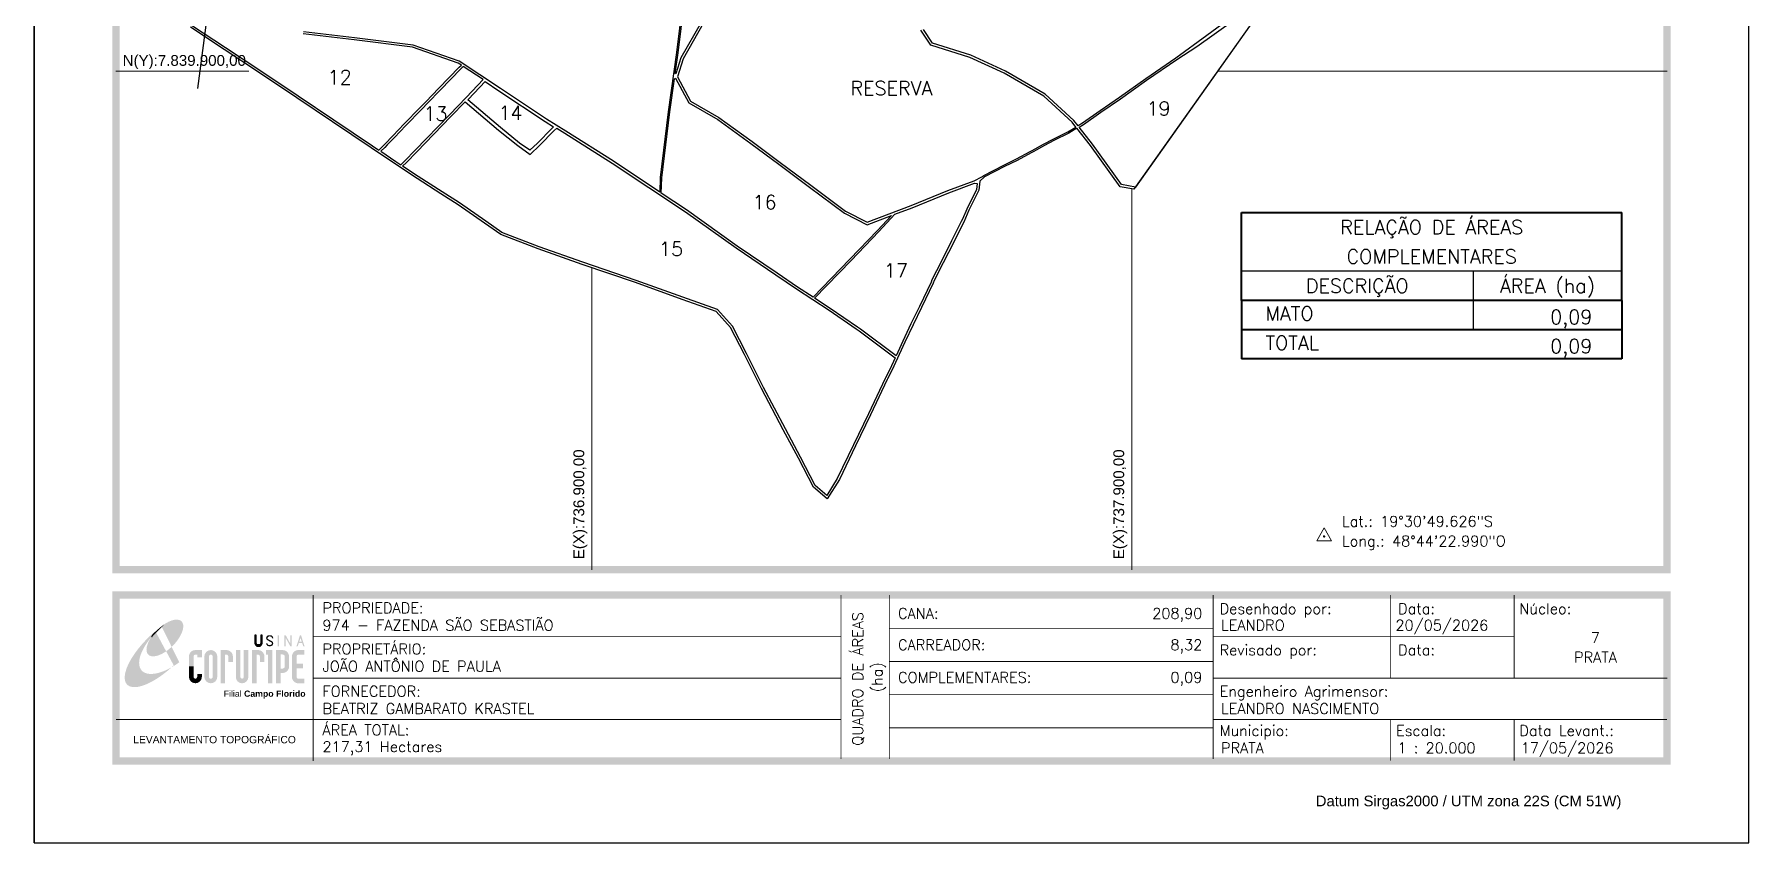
# Model space of a CAD drawing. Header units: millimetres. Extents: x 735867 to 739043, y 7838471 to 7842962.
# Drawn here: x 735867 to 739043, y 7838471 to 7839968 of the extents above; entities that cross this region are included whole.
import ezdxf
from ezdxf.enums import TextEntityAlignment as Align

# ---------------------------------------------------------------- set-up
doc = ezdxf.new("R2010")
doc.units = ezdxf.units.MM
doc.linetypes.add('LIN0', pattern=[0])
doc.layers.add('0114000974', color=1, linetype='Continuous', lineweight=25)
doc.layers.add('MALHA', color=8, linetype='Continuous', lineweight=9)
for name, color, linetype in [('0114000974010', 5, 'Continuous'), ('0114000974011', 5, 'Continuous'), ('0114000974012', 5, 'Continuous'), ('0114000974013', 5, 'Continuous'), ('0114000974014', 5, 'Continuous'), ('0114000974015', 5, 'Continuous'), ('0114000974016', 5, 'Continuous'), ('0114000974017', 5, 'Continuous'), ('0114000974018', 5, 'Continuous'), ('0114000974019', 5, 'Continuous'), ('MARGEM', 5, 'Continuous'), ('QUADRO_DE_AREAS_COMPLEMENTARES', 7, 'Continuous'), ('REDE_DE_LUZ', 6, 'Continuous'), ('TEXTO', 7, 'Continuous')]:
    doc.layers.add(name, color=color, linetype=linetype)
doc.styles.add('ARIAL', font='arial.ttf')
doc.styles.add('marcelo', font='arial.ttf')
doc.styles.add('Simplex', font='simplex.shx')
doc.styles.get("Standard").update_dxf_attribs({"font": 'arial.ttf'})

# ---------------------------------------------------------------- blocks, each defined once
blk = doc.blocks.new('A$C78F83FB3')
at = {"layer": 'MARGEM'}
h = blk.add_hatch(color=20, dxfattribs=at)
edge = h.paths.add_edge_path()
edge.add_ellipse((19.49, 23.77), major_axis=(-6.68, -6.67), ratio=0.469426, start_angle=292.73277, end_angle=601.25787)
edge.add_ellipse((22.83, 22.05), major_axis=(12.64, 11.29), ratio=0.457614, start_angle=79.90686, end_angle=107.91393)
edge = h.paths.add_edge_path()
edge.add_ellipse((18.28, 18.7), major_axis=(13.95, 13.59), ratio=0.386848, start_angle=63.96117, end_angle=264.59932)
edge.add_ellipse((22.83, 22.05), major_axis=(12.64, 11.29), ratio=0.457614, start_angle=107.91393, end_angle=245.11815, ccw=False)
edge.add_ellipse((19.49, 23.77), major_axis=(-6.68, -6.67), ratio=0.469426, start_angle=241.25787, end_angle=292.73277, ccw=False)
for color, points in [(20, [(15.46, 26.12), (14.17, 24.81), (14.06, 24.24), (14.39, 23.97), (14.67, 24.54), (19.47, 29.32), (18.48, 28.66), (17.31, 27.78)]), (7, [(58.42, 24.9), (57.9, 24.9), (57.9, 21.73, -0.414214), (57.15, 20.98), (56.84, 20.98, -0.414214), (56.09, 21.73), (56.09, 24.9), (55.57, 24.9), (55.57, 21.73, 0.414214), (56.84, 20.46), (57.15, 20.46, 0.414214), (58.42, 21.73)]), (7, [(61.7, 24.9), (61.23, 24.9, 0.396318), (60.04, 23.78), (60.04, 23.72, 0.151912), (60.39, 22.97), (60.46, 22.92), (62.18, 22), (62.85, 21.83, 0.12407), (62.51, 22.42), (60.75, 23.36, -0.13192), (60.56, 23.77, -0.385578), (61.23, 24.37), (61.7, 24.37, -0.414214), (62.37, 23.7), (62.89, 23.7, 0.414214)]), (7, [(62.37, 23.7), (62.89, 23.7, 0.414214), (61.7, 24.9), (61.23, 24.9, 0.396318), (60.04, 23.78), (60.04, 23.72, 0.151912), (60.39, 22.97), (60.46, 22.92), (62.18, 22), (62.18, 22, -0.131921), (62.37, 21.59, -0.385578), (61.7, 20.98), (61.23, 20.98, -0.414214), (60.56, 21.65), (60.04, 21.65, 0.414214), (61.23, 20.46), (61.7, 20.46, 0.402546), (62.89, 21.61, 0.165292), (62.51, 22.42), (60.75, 23.36, -0.13192), (60.56, 23.77, -0.385578), (61.23, 24.37), (61.7, 24.37, -0.414214)]), (7, [(30.97, 12.46), (29.13, 12.46), (29.13, 8.21, 1), (34.29, 8.21), (34.29, 9.41), (32.45, 9.41), (32.45, 8.21, -1), (30.97, 8.21)])]:
    blk.add_hatch(color=color, dxfattribs=at).paths.add_polyline_path(points)
h = blk.add_hatch(color=7, dxfattribs=at)
h.paths.add_polyline_path([(65.24, 24.9), (64.72, 24.9), (64.72, 20.46), (65.24, 20.46)])
h.paths.add_polyline_path([(67.38, 20.46), (67.9, 20.46), (67.9, 23.74), (69.74, 20.46), (70.23, 20.46), (70.23, 24.9), (69.71, 24.9), (69.71, 21.58), (67.85, 24.9), (67.38, 24.9)])
h.paths.add_polyline_path([(72.17, 20.46), (72.72, 20.46), (73.14, 21.73), (74.49, 21.73), (74.9, 20.46), (75.45, 20.46), (74, 24.9), (73.62, 24.9)])
h.paths.add_polyline_path([(73.81, 23.8), (74.32, 22.25), (73.31, 22.25)], flags=16)
h = blk.add_hatch(color=7, dxfattribs=at)
h.paths.add_polyline_path([(31.71, 18.93, 0.414214), (29.13, 16.35), (29.13, 12.46), (30.97, 12.46), (30.97, 16.35, -0.414214), (31.71, 17.09), (32.45, 17.09), (32.45, 16.02), (34.29, 16.02), (34.29, 18.93)])
h.paths.add_polyline_path([(44.15, 17.09, -0.414214), (44.89, 16.35), (44.89, 14.1), (46.72, 14.1), (46.72, 16.17, 0.433937), (44.15, 18.93), (41.77, 18.93), (41.77, 12.46), (43.61, 12.46), (43.61, 17.09)])
h.paths.add_polyline_path([(43.61, 12.46), (41.77, 12.46), (41.77, 5.62), (43.61, 5.62)])
h.paths.add_polyline_path([(47.92, 12.46), (49.75, 12.46), (49.75, 18.93), (47.92, 18.93)])
h.paths.add_polyline_path([(52.91, 18.93), (51.08, 18.93), (51.08, 12.46), (52.91, 12.46)])
h.paths.add_polyline_path([(51.08, 8.12, -1), (49.75, 8.12), (49.75, 12.46), (47.92, 12.46), (47.92, 8.12, 1), (52.91, 8.12), (52.91, 12.46), (51.08, 12.46)])
h.paths.add_polyline_path([(54.41, 12.46), (56.25, 12.46), (56.25, 17.09), (56.79, 17.09, -0.414214), (57.53, 16.35), (57.53, 14.1), (59.36, 14.1), (59.36, 16.17, 0.433937), (56.79, 18.93), (54.41, 18.93)])
h.paths.add_polyline_path([(56.25, 12.46), (54.41, 12.46), (54.41, 5.62), (56.25, 5.62)])
h.paths.add_polyline_path([(60.73, 12.46), (62.58, 12.46), (62.58, 18.93), (60.02, 18.93), (60.02, 17.08), (60.73, 17.08)])
h.paths.add_polyline_path([(62.58, 12.46), (60.73, 12.46), (60.73, 5.62), (62.58, 5.62)])
h.paths.add_polyline_path([(64.06, 12.46), (65.82, 12.46), (65.82, 17.17), (66.66, 17.17, -0.450417), (67.48, 16.25), (67.48, 12.46), (69.24, 12.46, 0.002307), (69.24, 12.48, 0.005282), (69.23, 12.54, -0.000938), (69.23, 12.53), (69.23, 16.17, 0.433937), (66.66, 18.93), (64.06, 18.93)])
h.paths.add_polyline_path([(64.06, 5.62), (65.82, 5.62), (65.82, 9.77), (66.66, 9.77, 0.426056), (69.24, 12.46), (67.48, 12.46), (67.48, 12.45, -0.450417), (66.66, 11.53), (65.82, 11.53), (65.82, 12.46), (64.06, 12.46)])
h.paths.add_polyline_path([(70.37, 12.46), (74.87, 12.46), (74.87, 13.44), (72.21, 13.44), (72.21, 16.35, -0.414214), (72.95, 17.09), (75.38, 17.09), (75.38, 18.93), (72.95, 18.93, 0.414214), (70.37, 16.35)])
h.paths.add_polyline_path([(72.21, 11.62), (74.87, 11.62), (74.87, 12.46), (70.37, 12.46), (70.37, 8.21, 0.414214), (72.95, 5.62), (75.38, 5.62), (75.38, 7.47), (72.95, 7.47, -0.414214), (72.21, 8.21)])
h = blk.add_hatch(color=7, dxfattribs=at)
h.paths.add_polyline_path([(35.29, 16.35), (35.29, 8.21, 1), (40.46, 8.21, 0.016978), (40.45, 8.38), (40.45, 16.17, 0.433937), (37.88, 18.93), (37.87, 18.93, 0.41391)])
h.paths.add_polyline_path([(38.62, 16.35), (38.62, 8.21, -1), (37.13, 8.21), (37.13, 16.35, -1)], flags=16)
at = {"layer": 'MARGEM', "color": 7}
blk.add_lwpolyline([(58.42, 24.9), (57.9, 24.9), (57.9, 21.73, -0.414214), (57.15, 20.98), (56.84, 20.98, -0.414214), (56.09, 21.73), (56.09, 24.9), (55.57, 24.9), (55.57, 21.73, 0.414214), (56.84, 20.46), (57.15, 20.46, 0.414214), (58.42, 21.73), (58.42, 24.9)], format="xyb", close=True, dxfattribs=at)
at = {"layer": 'MARGEM', "color": 252, "insert": (43.05, 2.72), "char_height": 2.5, "attachment_point": 1, "style": 'ARIAL'}
blk.add_mtext_dynamic_manual_height_columns('Filial {\\fArial|b1|i0|c0|p34;Campo Florido}', width=33.0271, gutter_width=2.46, heights=[2.95], dxfattribs=at)

msp = doc.modelspace()

# ---------------------------------------------------------------- linework, layer by layer
at = {"layer": '0114000974'}
for points in [[(738175.5, 7840065.1), (737904, 7839681.4), (737878.2, 7839685.9), (737823.5, 7839762.4), (737798.4, 7839794.3), (737783.1, 7839785.1), (737755.5, 7839771.5), (737738.1, 7839762.6), (737717.2, 7839750.8), (737713.4, 7839748.7), (737687.5, 7839734.8), (737664.2, 7839723.4), (737627.3, 7839704.3), (737618.4, 7839696.1), (737616.8, 7839679.9), (737598.2, 7839642.5), (737589, 7839620.5), (737588.5, 7839620.7), (737588, 7839619.7), (737570.1, 7839583.6), (737550.9, 7839545), (737534, 7839512.1), (737532.4, 7839507.4), (737510.7, 7839462.1), (737494.9, 7839430.5), (737479.9, 7839398.2), (737455.8, 7839345.9), (737447.7, 7839330.3), (737447, 7839328.9), (737416.2, 7839263.6), (737388.3, 7839206.3), (737358.5, 7839143.6), (737336, 7839107.7), (737310.3, 7839129.6), (737282.5, 7839183.1), (737254.5, 7839235.6), (737214.2, 7839312.5), (737182.5, 7839375.4), (737156.9, 7839425.2), (737130, 7839455.1), (737067, 7839477.3), (736980.8, 7839508.4), (736882.1, 7839542.2), (736800.8, 7839570.9), (736731.4, 7839597.7), (736701, 7839618.4), (736652.4, 7839652.4), (736620.3, 7839673.2), (736576.2, 7839701.5), (736534.2, 7839729.1), (736491.2, 7839758.4), (736419.8, 7839806.1), (736353.6, 7839850.5), (736282.7, 7839898.1), (736219.2, 7839940.3), (736156.5, 7839981.8)], [(737106.3, 7839988.4), (737069.1, 7839923), (737058.7, 7839889.5), (737082.9, 7839844.8), (737135.4, 7839814.2), (737197.1, 7839769.7), (737248.8, 7839731.2), (737305.8, 7839689), (737370, 7839640.8), (737410.1, 7839620.3), (737491.4, 7839651.3), (737559.5, 7839678.8), (737608.3, 7839697.3), (737622.3, 7839704.7), (737625.8, 7839706.9), (737662.8, 7839726.1), (737686.2, 7839737.5), (737712, 7839751.3), (737715.7, 7839753.4), (737736.7, 7839765.2), (737754.2, 7839774.2), (737781.7, 7839787.8), (737796.6, 7839796.7), (737789.6, 7839805.5), (737737.2, 7839854), (737663.7, 7839896.3), (737600, 7839925.7), (737527.9, 7839948.4), (737509.5, 7839976)]]:
    msp.add_lwpolyline(points, dxfattribs=at)
at = {"layer": '0114000974010'}
msp.add_lwpolyline([(737102.5, 7839990.5), (737065, 7839924.8), (737055.8, 7839895.2), (737054.4, 7839895.6), (737059.7, 7839934.1), (737076, 7840065)], dxfattribs=at)
at = {"layer": '0114000974011'}
msp.add_lwpolyline([(737073, 7840065.3), (737056.7, 7839934.5), (737041.6, 7839825.1), (737026.7, 7839703.1), (737025.6, 7839676.2), (736940, 7839733.2), (736851.8, 7839788.8), (736816.1, 7839811.3), (736730.6, 7839867.8), (736654.2, 7839918.8), (736568.9, 7839948.3), (736460.4, 7839961.9), (736365.9, 7839973.2)], dxfattribs=at)
at = {"layer": '0114000974012'}
msp.add_lwpolyline([(736158.8, 7839985.5), (736221.6, 7839944), (736285.1, 7839901.8), (736356.1, 7839854.2), (736422.3, 7839809.7), (736493.7, 7839762.1), (736505.5, 7839754), (736513.5, 7839761.8), (736518, 7839766.4), (736530.1, 7839779.1), (736543.1, 7839792.4), (736551.2, 7839801.1), (736582.8, 7839833.4), (736592.6, 7839843.6), (736616.8, 7839868.4), (736654.5, 7839907.4), (736658.4, 7839911.2), (736652.5, 7839915.2), (736568, 7839944.4), (736459.9, 7839958), (736365.4, 7839969.2)], dxfattribs=at)
at = {"layer": '0114000974013'}
msp.add_lwpolyline([(736661.8, 7839909), (736657.3, 7839904.6), (736619.7, 7839865.6), (736595.5, 7839840.8), (736585.6, 7839830.6), (736554.1, 7839798.3), (736546, 7839789.6), (736533, 7839776.3), (736520.9, 7839763.6), (736516.3, 7839758.9), (736508.9, 7839751.7), (736536.7, 7839732.8), (736545.9, 7839726.7), (736553.6, 7839733.9), (736572.8, 7839753.5), (736636.1, 7839819.2), (736668, 7839851.8), (736698.6, 7839884.4)], close=True, dxfattribs=at)
at = {"layer": '0114000974014'}
msp.add_lwpolyline([(736702.1, 7839880.9), (736727.9, 7839863.7), (736813.4, 7839807.1), (736829, 7839797.2), (736825.6, 7839794.2), (736799.5, 7839767), (736785.1, 7839753.7), (736766.2, 7839767), (736730.9, 7839795.7), (736670.4, 7839847.1), (736671.6, 7839848.3)], close=True, dxfattribs=at)
at = {"layer": '0114000974015'}
msp.add_lwpolyline([(736835.1, 7839794.6), (736849.7, 7839785.4), (736937.8, 7839729.9), (737073.3, 7839639.7), (737167.1, 7839572.6), (737240.7, 7839522.8), (737278.7, 7839496.7), (737339.2, 7839457.2), (737389.5, 7839422.6), (737395.3, 7839418.9), (737461.8, 7839369.4), (737451.8, 7839347.8), (737443.8, 7839332.3), (737443.1, 7839330.8), (737412.2, 7839265.5), (737384.4, 7839208.3), (737354.6, 7839145.7), (737335, 7839114.4), (737313.8, 7839132.4), (737286.4, 7839185.2), (737258.4, 7839237.7), (737218.1, 7839314.5), (737186.4, 7839377.4), (737160.6, 7839427.7), (737132.5, 7839458.9), (737068.5, 7839481.4), (736982.3, 7839512.5), (736883.5, 7839546.4), (736802.3, 7839575), (736733.5, 7839601.6), (736703.5, 7839622), (736654.8, 7839656.1), (736622.7, 7839676.9), (736578.6, 7839705.2), (736549.3, 7839724.4), (736556.4, 7839731), (736575.6, 7839750.7), (736638.9, 7839816.4), (736665.4, 7839843.5), (736727, 7839791), (736762.6, 7839762.2), (736785.7, 7839746), (736803.7, 7839762.8), (736829.7, 7839789.9)], close=True, dxfattribs=at)
at = {"layer": '0114000974016'}
msp.add_lwpolyline([(737029.7, 7839702.8), (737044.6, 7839824.7), (737053.1, 7839886.2), (737055.1, 7839886.9), (737079.6, 7839841.7), (737133, 7839810.5), (737194.4, 7839766.1), (737246.1, 7839727.6), (737303.1, 7839685.4), (737367.6, 7839637.1), (737409.8, 7839615.5), (737454.8, 7839632.6), (737429.3, 7839605.3), (737377.9, 7839551.6), (737309.6, 7839481.3), (737280.9, 7839500), (737242.9, 7839526.1), (737169.4, 7839575.9), (737075.5, 7839643), (737028.5, 7839674.3)], close=True, dxfattribs=at)
at = {"layer": '0114000974017'}
msp.add_lwpolyline([(737461.1, 7839635), (737493, 7839647.2), (737561.1, 7839674.7), (737608.9, 7839692.8), (737613.6, 7839692.3), (737612.5, 7839681.1), (737594.2, 7839644.3), (737586.6, 7839626.1), (737586.5, 7839626.1), (737584.1, 7839621.7), (737566.2, 7839585.6), (737546.9, 7839547), (737529.9, 7839513.8), (737528.3, 7839509.1), (737506.7, 7839464.1), (737490.9, 7839432.4), (737475.9, 7839400), (737463.5, 7839373.1), (737397.5, 7839422.2), (737391.8, 7839426), (737341.4, 7839460.6), (737312.1, 7839479.7), (737380, 7839549.5), (737431.4, 7839603.2)], close=True, dxfattribs=at)
at = {"layer": '0114000974018'}
msp.add_lwpolyline([(738097, 7840008.7), (738038.8, 7839966.3), (737981.6, 7839924.3), (737925.7, 7839886.1), (737877.4, 7839851.3), (737841.1, 7839826.9), (737808.9, 7839804.1), (737800.4, 7839799), (737792.9, 7839808.5), (737739.8, 7839857.6), (737665.8, 7839900.2), (737601.6, 7839929.8), (737530.7, 7839952.2), (737514, 7839977.2)], dxfattribs=at)
at = {"layer": '0114000974019'}
msp.add_lwpolyline([(738117.8, 7839983.6), (737906.8, 7839685.4), (737880.7, 7839689.9), (737827, 7839765.1), (737802.2, 7839796.6), (737810.5, 7839801.5), (737842.8, 7839824.4), (737879.1, 7839848.9), (737927.4, 7839883.7), (737983.3, 7839921.9), (738020.5, 7839946.1), (738089, 7839994.6), (738104.3, 7840005.7)], close=True, dxfattribs=at)
at = {"layer": 'MALHA', "linetype": 'Continuous'}
for points in [[(736018.5, 7839900), (736264.5, 7839900)], [(738058.7, 7839900), (738891.3, 7839900)], [(737900, 7838976.6), (737900, 7839682.1)], [(736900, 7838976.6), (736900, 7839536.1)]]:
    msp.add_lwpolyline(points, dxfattribs=at)
at = {"layer": 'MARGEM', "color": 174, "linetype": 'LIN0'}
msp.add_line((735867.3, 7838471), (735867.3, 7842961.7), dxfattribs=at)
at = {"layer": 'MARGEM', "color": 174, "linetype": 'LIN0', "flags": 128}
msp.add_lwpolyline([(739042.5, 7838471), (739042.5, 7842961.7), (735867.3, 7842961.7), (735867.3, 7838471)], close=True, dxfattribs=at)
at = {"layer": 'MARGEM', "color": 174, "linetype": 'LIN0', "const_width": 13.7, "flags": 128}
for points in [[(738891.3, 7838976.6), (738891.3, 7842810.5), (736018.5, 7842810.5), (736018.5, 7838976.6)], [(736018.5, 7838929.6), (738891.3, 7838929.6), (738891.3, 7838622.2), (736018.5, 7838622.2)]]:
    msp.add_lwpolyline(points, close=True, dxfattribs=at)
at = {"layer": 'MARGEM', "color": 174, "linetype": 'LIN0', "flags": 128}
for points, const_width in [([(736383.8, 7838929.6), (736383.8, 7838622.2)], 1.53), ([(736383.8, 7838929.6), (736383.8, 7838625)], 1.51), ([(737361.4, 7838929.6), (737361.4, 7838626)], 1.53), ([(737451, 7838929.6), (737451, 7838626)], 1.53), ([(738050.7, 7838929.6), (738050.7, 7838626)], 1.53), ([(738378.7, 7838775.9), (738378.7, 7838929.6)], 1.53), ([(738608.1, 7838775.9), (738608.1, 7838929.6)], 1.53), ([(736383.8, 7838852.8), (737361.4, 7838852.8)], 1.53), ([(737451, 7838868.1), (738050.7, 7838868.1)], 1.53), ([(738050.7, 7838852.8), (738608.1, 7838852.8)], 1.53), ([(737451, 7838806.7), (738050.7, 7838806.7)], 1.53), ([(736383.8, 7838775.9), (737361.4, 7838775.9)], 1.53), ([(738050.7, 7838775.9), (738891.6, 7838775.9)], 1.53), ([(737451, 7838745.2), (738050.7, 7838745.2)], 1.53), ([(736018.5, 7838699.1), (737361.4, 7838699.1)], 1.53), ([(737451, 7838683.7), (738050.7, 7838683.7)], 1.53), ([(738050.7, 7838699.1), (738891.4, 7838699.1)], 1.53), ([(738378.7, 7838699.1), (738378.7, 7838622.9)], 1.53), ([(738608.1, 7838699.1), (738608.1, 7838622.9)], 1.53)]:
    msp.add_lwpolyline(points, dxfattribs=dict(at, const_width=const_width))
at = {"layer": 'QUADRO_DE_AREAS_COMPLEMENTARES', "color": 174, "linetype": 'ByBlock', "lineweight": 40}
for p, q in [((738103.1, 7839475.5), (738103.1, 7839638.4)), ((738103.1, 7839638.4), (738807.6, 7839638.4)), ((738807.6, 7839475.5), (738807.6, 7839638.4)), ((738103.1, 7839475.5), (738103.1, 7839421.2)), ((738807.6, 7839475.5), (738103.1, 7839475.5)), ((738807.6, 7839475.5), (738807.6, 7839421.2)), ((738103.1, 7839421.2), (738103.1, 7839367)), ((738807.6, 7839421.2), (738103.1, 7839421.2)), ((738807.6, 7839421.2), (738807.6, 7839367)), ((738807.6, 7839367), (738103.1, 7839367))]:
    msp.add_line(p, q, dxfattribs=at)
at = {"layer": 'QUADRO_DE_AREAS_COMPLEMENTARES', "linetype": 'Continuous'}
for p, q in [((738807.6, 7839529.8), (738103.1, 7839529.8)), ((738532, 7839529.8), (738532, 7839421.2))]:
    msp.add_line(p, q, dxfattribs=at)
at = {"layer": 'REDE_DE_LUZ'}
msp.add_lwpolyline([(736374.6, 7841358.4), (736349.8, 7841175.9), (736316.9, 7840954.1), (736280.5, 7840708.6), (736238.2, 7840389.4), (736169.6, 7839868.1)], dxfattribs=at)
at = {"layer": 'TEXTO', "color": 7, "lineweight": 9, "flags": 128}
msp.add_lwpolyline([(738242.5, 7839030.4), (738269.8, 7839030.4), (738256.2, 7839054.1)], close=True, dxfattribs=at)
at = {"layer": 'TEXTO', "color": 7, "lineweight": 9, "const_width": 2.14, "flags": 128}
msp.add_lwpolyline([(738255.1, 7839038.3, -1), (738257.2, 7839038.3, -1)], format="xyb", close=True, dxfattribs=at)

# ---------------------------------------------------------------- block references
at = {"layer": 'MARGEM', "linetype": 'ByBlock', "xscale": 4.623704209697038, "yscale": 4.623704209697038, "zscale": 4.623704209697038}
msp.add_blockref('A$C78F83FB3', (736019.1, 7838740.3), dxfattribs=at)

# ---------------------------------------------------------------- texts
at = {"layer": 'MALHA'}
msp.add_text('N(Y):7.839.900,00', height=20, dxfattribs=at).set_placement((736031, 7839904), align=Align.BOTTOM_LEFT)
for s, p in [('E(X):736.900,00', (736891.8, 7838996.1)), ('E(X):737.900,00', (737891.8, 7838996.1))]:
    msp.add_text(s, height=20, rotation=90, dxfattribs=at).set_placement(p, align=Align.BOTTOM_LEFT)
at = {"layer": 'MARGEM', "color": 7, "linetype": 'Continuous', "lineweight": 9}
for s, height, style, p in [('PROPRIEDADE:', 19.656, 'Simplex', (736401.1, 7838915.8)), ('Desenhado por:', 19.656, 'Simplex', (738062.6, 7838914.3)), ('Data:', 19.66, 'Simplex', (738393.2, 7838914.3)), ('Núcleo:', 19.66, 'Simplex', (738617.7, 7838914.3)), ('PROPRIETÁRIO:', 19.656, 'Simplex', (736401.1, 7838839.7)), ('Revisado por:', 19.656, 'Simplex', (738062.6, 7838837.8)), ('Data:', 19.66, 'Simplex', (738393.2, 7838837.8)), ('FORNECEDOR:', 19.656, 'Simplex', (736401.1, 7838761.3)), ('Engenheiro Agrimensor:', 19.656, 'Simplex', (738062.6, 7838761.3)), ('ÁREA TOTAL:', 19.656, 'Simplex', (736401.1, 7838689.7)), ('Municipio:', 19.66, 'Simplex', (738062.6, 7838688.5)), ('Escala:', 19.66, 'Simplex', (738389.3, 7838688.5)), ('Data Levant.:', 19.656, 'Simplex', (738617.7, 7838688.5)), ('Datum Sirgas2000 / UTM zona 22S (CM 51W)', 19.656, 'marcelo', (738240.7, 7838558.2))]:
    msp.add_text(s, height=height, dxfattribs=dict(at, style=style)).set_placement(p, align=Align.TOP_LEFT)
at = {"layer": 'MARGEM', "color": 7, "linetype": 'Continuous', "style": 'Simplex'}
for s, height, p in [('CANA:', 19.66, (737467, 7838905.6)), ('974 - FAZENDA SÃO SEBASTIÃO', 19.656, (736401.1, 7838883.7)), ('LEANDRO', 19.66, (738065.2, 7838883.7)), ('20/05/2026', 19.66, (738388.3, 7838883.7)), ('CARREADOR:', 19.66, (737467, 7838847.4)), ('JOÃO ANTÔNIO DE PAULA', 19.656, (736401.1, 7838807.6)), ('COMPLEMENTARES:', 19.656, (737467, 7838787.1)), ('BEATRIZ GAMBARATO KRASTEL', 19.656, (736401.1, 7838729.2)), ('LEANDRO NASCIMENTO', 19.656, (738065.2, 7838729.2)), ('217,31 Hectares', 19.656, (736401.1, 7838658.7)), ('PRATA', 19.66, (738065.2, 7838656.4)), ('1 : 20.000', 19.66, (738391.8, 7838656.4)), ('17/05/2026', 19.66, (738620.3, 7838656.4))]:
    msp.add_text(s, height=height, dxfattribs=at).set_placement(p, align=Align.TOP_LEFT)
for s, p in [('208,90', (738030.6, 7838905.6)), ('8,32', (738030.6, 7838847.4)), ('0,09', (738030.6, 7838787.1))]:
    msp.add_text(s, height=19.66, dxfattribs=at).set_placement(p, align=Align.TOP_RIGHT)
for s, height, p in [('QUADRO DE ÁREAS', 19.656, (737392.5, 7838774.5)), ('(ha)', 19.66, (737428.3, 7838777.5))]:
    msp.add_text(s, height=height, rotation=90, dxfattribs=at).set_placement(p, align=Align.MIDDLE_CENTER)
for s, height, p in [('7', 19.7, (738758.7, 7838850.8)), ('PRATA', 19.66, (738758.7, 7838814.5))]:
    msp.add_text(s, height=height, dxfattribs=at).set_placement(p, align=Align.MIDDLE_CENTER)
at = {"layer": 'MARGEM', "color": 7, "linetype": 'ByBlock'}
msp.add_text('LEVANTAMENTO TOPOGRÁFICO', height=13.608, dxfattribs=at).set_placement((736201.2, 7838662), align=Align.MIDDLE_CENTER)
at = {"layer": 'QUADRO_DE_AREAS_COMPLEMENTARES', "linetype": 'Continuous', "style": 'Simplex'}
for s, p in [('RELAÇÃO DE ÁREAS', (738455.4, 7839611.2)), ('COMPLEMENTARES', (738455.4, 7839556.9)), ('DESCRIÇÃO', (738317.6, 7839502.7)), ('ÁREA (ha)', (738669.8, 7839502.7))]:
    msp.add_text(s, height=26, dxfattribs=at).set_placement(p, align=Align.MIDDLE_CENTER)
for s, p in [('MATO', (738147.5, 7839451.1)), ('TOTAL', (738147.5, 7839396.8))]:
    msp.add_text(s, height=26, dxfattribs=at).set_placement(p, align=Align.MIDDLE_LEFT)
for p in [(738752.9, 7839431.8), (738752.9, 7839377.5)]:
    msp.add_text('0,09', height=26, dxfattribs=at).set_placement(p, align=Align.RIGHT)
at = {"layer": 'TEXTO', "linetype": 'Continuous', "style": 'Simplex'}
for s, p in [('12', (736410.6, 7839875.7)), ('13', (736588, 7839808.4)), ('14', (736727, 7839809.7)), ('19', (737927.2, 7839818.2)), ('16', (737197.7, 7839644.5)), ('15', (737024.4, 7839557.9)), ('17', (737441.1, 7839518))]:
    msp.add_text(s, height=26, dxfattribs=at).set_placement(p)
msp.add_text('RESERVA', height=26, dxfattribs=at).set_placement((737454.7, 7839855.6), align=Align.CENTER)
at = {"layer": 'TEXTO', "linetype": 'ByBlock', "style": 'Simplex'}
for s, p in [('Lat.: 19°30\'49.626"S', (738289.2, 7839056.4, 993)), ('Long.: 48°44\'22.990"O', (738289.2, 7839019.9, 993))]:
    msp.add_text(s, height=19.656, dxfattribs=at).set_placement(p)

doc.saveas('drawing.dxf')
